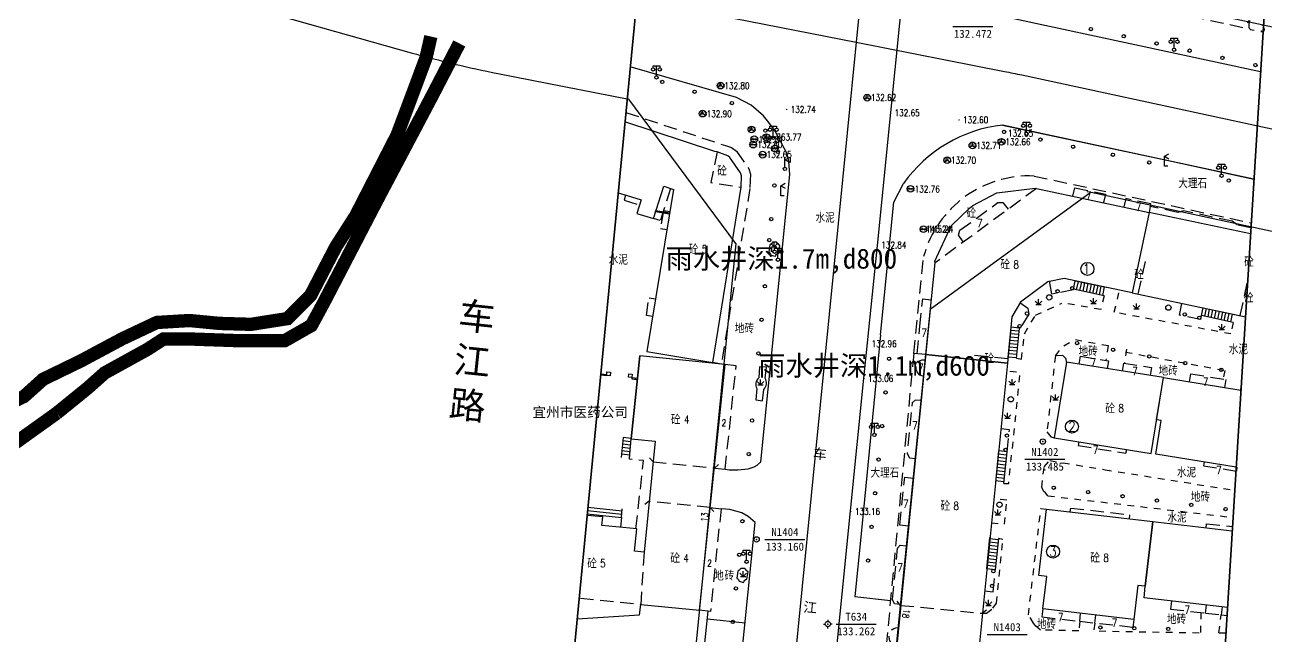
# Model space of a CAD drawing. Extents: x 529262 to 576451, y 2694391 to 2717535.
# Drawn here: x 565087.4 to 565273.4, y 2710611 to 2710702.7 of the extents above; entities that cross this region are included whole.
import ezdxf
from ezdxf.enums import TextEntityAlignment as Align
from ezdxf.xclip import XClip

# ---------------------------------------------------------------- set-up
doc = ezdxf.new("R2010")
doc.units = 0
doc.header["$XCLIPFRAME"] = 0
for name, pattern in [('ACAD_ISO12W100', [22, 12, -3, 0.5, -3, 0.5, -3]), ('X5', [3, 2, -1]), ('X6', [2, 1, -1])]:
    doc.linetypes.add(name, pattern=pattern)
for name, color, linetype in [('COMPONENT', 8, 'Continuous'), ('DLDW', 8, 'Continuous'), ('DLSS', 4, 'Continuous'), ('DMTZ', 8, 'Continuous'), ('GCD', 8, 'Continuous'), ('GXYZ', 8, 'Continuous'), ('JMD', 8, 'Continuous'), ('KZD', 8, 'Continuous'), ('PP-COM', 7, 'Continuous'), ('RD-中线', 40, 'Continuous'), ('RD-红线', 7, 'Continuous'), ('RD-路名', 7, 'Continuous'), ('ZBTZ', 8, 'Continuous'), ('ZJ', 7, 'Continuous'), ('污水管径标注_W10-', 202, 'Continuous'), ('河流', 4, 'Continuous')]:
    doc.layers.add(name, color=color, linetype=linetype)
doc.layers.add('控制界线1', color=30, linetype='ACAD_ISO12W100', lineweight=35)
doc.layers.add('现状管道深度（物探资料）', color=2, linetype='Continuous', plot=False)
doc.styles.add('HZ', font='rs.shx', dxfattribs={"width": 0.8, "bigfont": 'hztxt.shx'})
doc.styles.get("Standard").update_dxf_attribs({"font": '', "height": 2.5, "bigfont": 'smfs.shx'})
doc.styles.add('宋体', font='', dxfattribs={"width": 0.75})
doc.styles.add('等线体', font='simhei.ttf')
doc.styles.add('黑体', font='simhei.ttf')
doc.styles.get('Standard').set_extended_font_data('FangSong_GB2312')
doc.styles.get('宋体').set_extended_font_data('SimSun')
doc.linetypes.add('10422', pattern='A,0.75,[150,AAA.SHX,S=0.5,R=0,X=0,Y=0.5],1.5,[177,AAA.SHX,S=1,R=0,X=0,Y=0.4],0.75', length=3)
doc.linetypes.add('1161', pattern='A,0,[149,AAA.SHX,S=0.15,R=0,X=0,Y=0],-1.6', length=1.6)

# ---------------------------------------------------------------- blocks, each defined once
blk = doc.blocks.new('A$C19FD0107')
at = {"layer": 'RD-中线', "color": 8, "linetype": 'Continuous', "flags": 128}
for points in [[(-5743.31, 16579.32), (-5775.07, 16412.85, 0.023315), (-5777.1, 16399.01), (-5786, 16309.46)], [(-5786, 16309.46), (-5818.4, 15983.38, 0.029847), (-5819.8, 15947.63), (-5819, 15908.17)]]:
    blk.add_lwpolyline(points, format="xyb", dxfattribs=at)
at = {"layer": 'RD-中线', "color": 8}
for points in [[(-6064, 16376.88), (-5962.75, 16353.38, -0.006431), (-5955.25, 16351.54), (-5919.83, 16342.36, -0.005446), (-5913.53, 16340.65), (-5848.65, 16322.3, 0.02026), (-5836.84, 16319.47), (-5786, 16309.46)], [(-5786, 16309.46), (-5763.8, 16305.08, -0.004469), (-5761.17, 16304.54), (-5694.58, 16290.18, -0.006501), (-5690.78, 16289.31), (-5502.33, 16243.51), (-5229.27, 16175.41)]]:
    blk.add_lwpolyline(points, format="xyb", dxfattribs=at)
at = {"layer": 'RD-红线', "color": 8}
for points in [[(-6343.83, 16356.05), (-6333.45, 16359.84, -0.004729), (-6328.37, 16361.64), (-6274.79, 16380.05, -0.092841), (-6243.83, 16384.6), (-6206.52, 16383.14, -0.007541), (-6197.94, 16382.67), (-6178.83, 16381.34, -0.010952), (-6166.4, 16380.2), (-6147.99, 16378.11, -0.023827), (-6121.19, 16373.76), (-6075.33, 16364.06, -0.004884), (-6069.9, 16362.85), (-6067.39, 16362.27), (-5966.14, 16338.77, -0.006431), (-5959.02, 16337.02), (-5923.6, 16327.84, -0.005446), (-5917.61, 16326.21), (-5852.73, 16307.87, 0.02026), (-5839.73, 16304.76), (-5820.11, 16300.89)], [(-5752.26, 16317.96), (-5691.41, 16304.84, -0.006501), (-5687.23, 16303.88), (-5513.59, 16261.68)], [(-5804.07, 16279.29), (-5820.11, 16300.89, 0.386509)], [(-5750.79, 16286.96), (-5774.91, 16269.38, 0.447826)], [(-5750.79, 16286.96), (-5697.74, 16275.52, -0.006501), (-5694.32, 16274.73), (-5505.91, 16228.94), (-5253.94, 16166.1), (-5251.26, 16165.43)]]:
    blk.add_lwpolyline(points, format="xyb", dxfattribs=at)
at = {"layer": 'RD-红线', "color": 8, "linetype": 'Continuous', "flags": 128}
blk.add_lwpolyline([(-5804.07, 16279.29), (-5818.18, 16137.25), (-5818.28, 16136.26)], dxfattribs=at)
blk.add_lwpolyline([(-5774.91, 16269.38), (-5803.47, 15981.9, 0.029847), (-5804.81, 15947.93), (-5804.54, 15934.99), (-5804.46, 15930.94)], format="xyb", dxfattribs=at)
at = {"layer": '河流', "color": 8, "const_width": 2}
for points in [[(-5849.77, 16310.3), (-5850.5, 16307.09), (-5854.81, 16295.58), (-5861, 16283.5), (-5864.03, 16278.76), (-5867.81, 16271.48), (-5871.26, 16268.03), (-5876.73, 16267.17), (-5881.48, 16267.31), (-5885.95, 16267.74), (-5890.84, 16267.45), (-5896.02, 16265.01), (-5902.21, 16261.7), (-5907.89, 16258.94), (-5910.76, 16256.36), (-5918.11, 16252.76)], [(-5849.77, 16310.3), (-5850.5, 16307.09), (-5854.81, 16295.58), (-5861, 16283.5), (-5864.03, 16278.76), (-5867.81, 16271.48), (-5871.26, 16268.03), (-5876.73, 16267.17), (-5881.48, 16267.31), (-5885.95, 16267.74), (-5890.84, 16267.45), (-5896.02, 16265.01), (-5902.21, 16261.7), (-5907.89, 16258.94), (-5910.76, 16256.36), (-5918.11, 16252.76)], [(-5905.86, 16253.85), (-5901.25, 16257.59), (-5898.66, 16259.89), (-5892.29, 16263.4), (-5889.84, 16264.98), (-5886.1, 16264.98), (-5878.04, 16264.7), (-5871.71, 16264.7), (-5867.68, 16267), (-5865.81, 16270.45), (-5857.89, 16285.69), (-5849.78, 16301.03), (-5845.5, 16309.27)], [(-5905.86, 16253.85), (-5901.25, 16257.59), (-5898.66, 16259.89), (-5892.29, 16263.4), (-5889.84, 16264.98), (-5886.1, 16264.98), (-5878.04, 16264.7), (-5871.71, 16264.7), (-5867.68, 16267), (-5865.81, 16270.45), (-5857.89, 16285.69), (-5849.78, 16301.03), (-5845.5, 16309.27)], [(-5915.42, 16247.01), (-5905.86, 16253.85)], [(-5915.42, 16247.01), (-5905.86, 16253.85)]]:
    blk.add_lwpolyline(points, dxfattribs=at)
blk = doc.blocks.new('GC200')
at = {"linetype": 'Continuous', "const_width": 0.2, "flags": 128}
blk.add_lwpolyline([(-0.1, 0, 1), (0.1, 0, 1)], format="xyb", close=True, dxfattribs=at)
blk = doc.blocks.new('gc170')
at = {"color": 8, "linetype": 'Continuous'}
blk.add_circle((0, 0), 0.5, dxfattribs=at)
blk = doc.blocks.new('gc124')
at = {"color": 8}
for p, q in [((-1, 1), (0, 0)), ((-0.8, 0), (0.8, 0)), ((0, 0), (0, 1.6)), ((0, 0), (1, 1))]:
    blk.add_line(p, q, dxfattribs=at)
blk = doc.blocks.new('gc097')
at = {"color": 8}
for p, q in [((-1, 2.9), (-1, 3.5)), ((-1, 3.5), (1, 3.5)), ((0, 0.5), (0, 3.5)), ((1, 3.5), (1, 2.9))]:
    blk.add_line(p, q, dxfattribs=at)
for centre in [(-1, 2.4), (0, 0), (1, 2.4)]:
    blk.add_circle(centre, 0.5, dxfattribs=at)
blk = doc.blocks.new('gc122')
at = {"color": 8}
blk.add_circle((0, 0), 0.8, dxfattribs=at)
blk = doc.blocks.new('gc052')
for p, q in [((0, 3), (1.3, 3.75)), ((0, 3), (1.3, 2.25)), ((0, 0), (0, 3)), ((1, 0), (0, 0))]:
    blk.add_line(p, q)
blk = doc.blocks.new('gc019')
for p, q in [((0, 0.5), (0, 3.5)), ((0, 2.7), (1.6, 3.5)), ((1.6, 1.9), (0, 2.7)), ((1.6, 3.5), (1.6, 1.9))]:
    blk.add_line(p, q)
blk.add_circle((0, 0), 0.5)
blk = doc.blocks.new('gc117')
at = {"color": 8}
blk.add_circle((0, 0), 0.8, dxfattribs=at)
blk.add_point((0, 0), dxfattribs=at)
blk = doc.blocks.new('gc116')
at = {"color": 8}
for p, q in [((-1.3, 0), (-0.8, 0)), ((0, 1.3), (0, 0.8)), ((1.3, 0), (0.8, 0)), ((0, -1.3), (0, -0.8))]:
    blk.add_line(p, q, dxfattribs=at)
blk.add_circle((0, 0), 0.8, dxfattribs=at)
blk.add_point((0, 0), dxfattribs=at)
blk = doc.blocks.new('gcbj0101')
blk.add_line((-1, 0), (1, 0))
blk.add_circle((0, 0), 1)
blk = doc.blocks.new('gcbj0107')
for q in [(-0.87, -0.5), (0, 1), (0.87, -0.5)]:
    blk.add_line((0, 0), q)
blk.add_circle((0, 0), 1)

msp = doc.modelspace()

# ---------------------------------------------------------------- linework, layer by layer
at = {"layer": 'DLSS', "linetype": 'Continuous', "flags": 128}
msp.add_lwpolyline([(565228.831, 2710792.846), (565227.01, 2710772.612), (565222.487, 2710729.792), (565220.624, 2710709.255), (565221.721, 2710706.782), (565225.103, 2710705.733), (565228.148, 2710705.194), (565272.613, 2710695.678)], dxfattribs=at)
for points, elevation in [([(565192.344, 2710636.071), (565192.932, 2710635.981), (565194.233, 2710635.982), (565195.815, 2710636.107), (565196.667, 2710636.406), (565197.127, 2710636.677), (565197.701, 2710637.159), (565202.03, 2710680.245), (565201.896, 2710682.163), (565201.622, 2710683.325), (565199.851, 2710686.707), (565198.871, 2710688.045), (565198.067, 2710689.003), (565196.26, 2710690.618), (565194.051, 2710691.77), (565178.114, 2710696.346)], 132.8), ([(565184.438, 2710504.277), (565187.8, 2710539.032), (565190.738, 2710567.698), (565196.863, 2710628.066), (565195.776, 2710628.96), (565194.829, 2710629.536), (565193.061, 2710630.015), (565191.727, 2710630.128)], 133.455)]:
    msp.add_lwpolyline(points, dxfattribs=dict(at, elevation=elevation))
msp.add_lwpolyline([(565271.615, 2710679.528), (565233.906, 2710687.64, 0.2136), (565219.072, 2710678.87)], format="xyb", dxfattribs=at)
at = {"layer": 'DLSS', "linetype": 'Continuous'}
for points in [[(565233.906, 2710687.64), (565259.271, 2710682.21), (565271.615, 2710679.532)], [(565215.613, 2710656.183), (565217.645, 2710676.093), (565219.072, 2710678.87), (565219.072, 2710678.87), (565219.072, 2710678.87)], [(565215.613, 2710656.183), (565212.753, 2710626.376), (565211.803, 2710616.994), (565217.125, 2710616.392)]]:
    msp.add_lwpolyline(points, dxfattribs=at)
at = {"layer": 'DLSS', "linetype": 'X6'}
for points in [[(565249.176, 2710662.041), (565248.641, 2710659.988), (565242.85, 2710660.993)], [(565268.517, 2710658.055), (565268.156, 2710656.328), (565250.637, 2710659.585), (565251.464, 2710662.814)], [(565235.991, 2710652.694), (565236.775, 2710652.549), (565237.208, 2710656.369), (565238.862, 2710659.123), (565242.787, 2710660.924)], [(565241.848, 2710653.069), (565243.088, 2710654.565), (565244.849, 2710655.484), (565249.762, 2710654.58)], [(565241.848, 2710653.069), (565240.577, 2710641.681), (565241.166, 2710640.933), (565241.685, 2710640.777)], [(565252.37, 2710653.614), (565267.268, 2710650.863), (565266.998, 2710649.575)], [(565240.718, 2710632.077), (565240.347, 2710632.502), (565240.071, 2710632.791), (565239.8, 2710633.353), (565240.151, 2710636.423), (565241.019, 2710637.348), (565249.291, 2710635.991)], [(565249.291, 2710635.991), (565268.734, 2710632.9)], [(565232.256, 2710628.013), (565234.203, 2710627.813), (565234.565, 2710631.441), (565232.619, 2710631.636)], [(565240.718, 2710632.077), (565268.483, 2710628.837)], [(565237.806, 2710614.235), (565237.806, 2710614.235), (565239.66, 2710630.164), (565240.493, 2710630.067)], [(565230.891, 2710614.481), (565231.507, 2710614.473), (565232.483, 2710615.239), (565233.012, 2710615.992), (565233.984, 2710625.526), (565233.307, 2710625.677)], [(565245.494, 2710613.271), (565245.338, 2710611.832), (565239.627, 2710611.964), (565238.864, 2710612.605), (565238.58, 2710612.986), (565237.806, 2710614.235)], [(565266.355, 2710611.548), (565267.414, 2710611.532)]]:
    msp.add_lwpolyline(points, dxfattribs=at)
at = {"layer": 'DLSS', "linetype": 'X6', "flags": 128}
for points in [[(565249.762, 2710654.58), (565249.413, 2710652.387)], [(565252.516, 2710654.05), (565252.181, 2710651.949)], [(565234.103, 2710633.921), (565234.856, 2710633.939), (565236.561, 2710650.537), (565234.533, 2710650.74)], [(565263.654, 2710614.576), (565263.602, 2710611.552)], [(565266.355, 2710611.548), (565266.696, 2710614.222)], [(565247.767, 2710612.994), (565247.567, 2710611.831), (565263.602, 2710611.552)]]:
    msp.add_lwpolyline(points, dxfattribs=at)
at = {"layer": 'DMTZ', "linetype": '10422', "ltscale": 0.5, "flags": 128}
msp.add_lwpolyline([(565176.799, 2710628.832), (565176.646, 2710627.359)], dxfattribs=at)
at = {"layer": 'JMD', "linetype": 'Continuous'}
for p, q in [((565181.921, 2710674.682), (565181.947, 2710674.83)), ((565183.175, 2710674.463), (565183.201, 2710674.611)), ((565184.011, 2710674.317), (565184.037, 2710674.465)), ((565244.543, 2710663.052), (565244.811, 2710664.315)), ((565244.811, 2710664.315), (565249.449, 2710663.33)), ((565245.031, 2710662.945), (565245.3, 2710664.211)), ((565245.52, 2710662.839), (565245.789, 2710664.107)), ((565246.008, 2710662.732), (565246.278, 2710664.003)), ((565246.497, 2710662.626), (565246.767, 2710663.899)), ((565249.176, 2710662.041), (565244.543, 2710663.052)), ((565246.985, 2710662.519), (565247.256, 2710663.796)), ((565247.474, 2710662.412), (565247.745, 2710663.692)), ((565247.962, 2710662.306), (565248.234, 2710663.588)), ((565248.451, 2710662.199), (565248.723, 2710663.484)), ((565248.939, 2710662.093), (565249.213, 2710663.38)), ((565263.748, 2710659.084), (565263.993, 2710660.242)), ((565263.993, 2710660.242), (565268.766, 2710659.229)), ((565264.236, 2710658.979), (565264.483, 2710660.138)), ((565268.517, 2710658.055), (565263.748, 2710659.084)), ((565264.725, 2710658.873), (565264.972, 2710660.034)), ((565265.214, 2710658.768), (565265.461, 2710659.93)), ((565265.703, 2710658.662), (565265.95, 2710659.827)), ((565266.191, 2710658.557), (565266.439, 2710659.723)), ((565266.68, 2710658.451), (565266.928, 2710659.619)), ((565267.169, 2710658.346), (565267.417, 2710659.515)), ((565267.658, 2710658.24), (565267.906, 2710659.411)), ((565268.146, 2710658.135), (565268.395, 2710659.307)), ((565235.184, 2710657.347), (565234.739, 2710652.817)), ((565236.409, 2710656.725), (565235.135, 2710656.85)), ((565236.461, 2710657.222), (565235.184, 2710657.347)), ((565235.991, 2710652.694), (565236.461, 2710657.222)), ((565236.203, 2710654.735), (565234.94, 2710654.859)), ((565236.254, 2710655.233), (565234.989, 2710655.357)), ((565236.306, 2710655.73), (565235.038, 2710655.855)), ((565236.357, 2710656.227), (565235.087, 2710656.352)), ((565235.996, 2710652.746), (565234.744, 2710652.869)), ((565236.048, 2710653.243), (565234.793, 2710653.367)), ((565236.099, 2710653.741), (565234.842, 2710653.864)), ((565236.151, 2710654.238), (565234.891, 2710654.362)), ((565174.581, 2710650.114), (565174.593, 2710650.264)), ((565178.356, 2710649.794), (565178.334, 2710649.595)), ((565178.86, 2710649.74), (565178.839, 2710649.541)), ((565179.196, 2710649.704), (565179.175, 2710649.506)), ((565177.033, 2710640.812), (565176.732, 2710637.799)), ((565178.159, 2710639.687), (565176.932, 2710639.804)), ((565178.197, 2710640.185), (565176.982, 2710640.308)), ((565178.235, 2710640.684), (565177.033, 2710640.812)), ((565178.046, 2710638.191), (565176.781, 2710638.292)), ((565178.084, 2710638.69), (565176.831, 2710638.796)), ((565178.122, 2710639.188), (565176.882, 2710639.3)), ((565233.336, 2710638.796), (565232.86, 2710634.046)), ((565234.558, 2710638.171), (565233.286, 2710638.298)), ((565234.612, 2710638.668), (565233.336, 2710638.796)), ((565234.103, 2710633.921), (565234.612, 2710638.668)), ((565181.53, 2710637.154), (565181.022, 2710637.773)), ((565190.73, 2710636.242), (565191.349, 2710636.75)), ((565234.345, 2710636.182), (565233.087, 2710636.308)), ((565234.398, 2710636.679), (565233.137, 2710636.806)), ((565234.452, 2710637.177), (565233.187, 2710637.303)), ((565234.505, 2710637.674), (565233.237, 2710637.801)), ((565234.132, 2710634.194), (565232.888, 2710634.318)), ((565234.185, 2710634.691), (565232.937, 2710634.816)), ((565234.238, 2710635.188), (565232.987, 2710635.313)), ((565234.292, 2710635.685), (565233.037, 2710635.811)), ((565171.761, 2710630.39), (565176.881, 2710629.829)), ((565180.94, 2710631.256), (565180.321, 2710630.749)), ((565171.665, 2710629.395), (565176.799, 2710628.832)), ((565171.713, 2710629.892), (565176.84, 2710629.33)), ((565176.799, 2710628.832), (565176.906, 2710630.125)), ((565190.116, 2710630.348), (565190.624, 2710629.729)), ((565231.566, 2710621.127), (565232.034, 2710625.805)), ((565233.235, 2710624.98), (565231.965, 2710625.107)), ((565233.286, 2710625.477), (565232.014, 2710625.605)), ((565233.307, 2710625.677), (565232.826, 2710621.001)), ((565233.03, 2710622.991), (565231.765, 2710623.117)), ((565233.081, 2710623.488), (565231.815, 2710623.615)), ((565233.133, 2710623.985), (565231.865, 2710624.112)), ((565233.184, 2710624.483), (565231.915, 2710624.61)), ((565232.826, 2710621.001), (565231.566, 2710621.127)), ((565232.877, 2710621.498), (565231.616, 2710621.625)), ((565232.928, 2710621.996), (565231.666, 2710622.122)), ((565232.979, 2710622.493), (565231.715, 2710622.62)), ((565218.63, 2710615.661), (565218.136, 2710616.277)), ((565230.891, 2710614.481), (565231.508, 2710614.99))]:
    msp.add_line(p, q, dxfattribs=at)
at = {"layer": 'JMD', "linetype": 'X5'}
for p, q in [((565181.53, 2710637.154), (565190.73, 2710636.242)), ((565190.116, 2710630.348), (565180.94, 2710631.256)), ((565218.645, 2710615.66), (565230.891, 2710614.481))]:
    msp.add_line(p, q, dxfattribs=at)
at = {"layer": 'JMD', "linetype": 'X5', "flags": 128}
for points, elevation in [([(565263.098, 2710704.97), (565263.451, 2710703.677), (565270.058, 2710702.26), (565270.942, 2710703.291)], -532.933), ([(565191.166, 2710683.643), (565190.197, 2710679.007), (565194.765, 2710678.316)], 132.977), ([(565178.968, 2710627.118), (565180.111, 2710637.344), (565177.998, 2710637.558), (565178.227, 2710640.603)], 132.955)]:
    msp.add_lwpolyline(points, dxfattribs=dict(at, elevation=elevation))
at = {"layer": 'JMD', "linetype": 'X5', "elevation": -532.933, "flags": 128}
msp.add_lwpolyline([(565270.942, 2710703.291, 0.0285103), (565270.843, 2710702.676, 0.282086), (565271.061, 2710701.974), (565272.978, 2710701.584)], format="xyb", dxfattribs=at)
at = {"layer": 'JMD', "linetype": 'Continuous', "flags": 128}
for points, elevation in [([(565176.299, 2710677.501), (565177.66, 2710677.073), (565179.765, 2710676.411), (565179.118, 2710674.403), (565181.579, 2710673.61), (565183.139, 2710678.489), (565184.621, 2710677.987), (565180.584, 2710653.694), (565190.485, 2710652.055), (565194.765, 2710678.316), (565194.775, 2710680.048), (565194.641, 2710680.465), (565193.065, 2710682.764), (565192.724, 2710683.013), (565191.166, 2710683.643), (565190.773, 2710683.683), (565177.323, 2710688.137)], 134.07), ([(565176.347, 2710678.004), (565176.388, 2710677.991), (565176.326, 2710677.787)], 134.07), ([(565170.149, 2710613.65), (565179.489, 2710614.227), (565179.692, 2710615.783), (565188.511, 2710614.918), (565192.345, 2710651.759), (565179.555, 2710653.074), (565178.227, 2710640.603), (565181.839, 2710640.242), (565180.179, 2710623.65), (565178.756, 2710623.792), (565179.093, 2710627.105), (565173.873, 2710627.646), (565174.004, 2710628.907), (565171.638, 2710629.106)], 140.486), ([(565267.649, 2710615.335), (565255.145, 2710616.781), (565255.323, 2710618.53), (565255.323, 2710618.53), (565255.323, 2710618.53), (565256.459, 2710628.208), (565268.359, 2710626.83)], 133.43)]:
    msp.add_lwpolyline(points, dxfattribs=dict(at, elevation=elevation))
at = {"layer": 'JMD', "linetype": 'X5'}
for points in [[(565177.457, 2710689.528), (565192.37, 2710684.569), (565193.3, 2710684.254), (565194.061, 2710683.731), (565195.882, 2710681.074), (565196.144, 2710680.259), (565196.051, 2710678.147), (565191.76, 2710651.819), (565190.485, 2710652.055)], [(565244.455, 2710676.987), (565244.756, 2710678.243), (565249.344, 2710677.27), (565249.075, 2710676.009)], [(565228.065, 2710670.103), (565227.297, 2710671.15), (565227.544, 2710671.861), (565233.224, 2710676.009), (565233.988, 2710676.055), (565234.754, 2710675.011)], [(565271.164, 2710672.227), (565269.074, 2710672.676), (565268.34, 2710673.237), (565261.035, 2710674.77), (565260.207, 2710674.539), (565256.055, 2710675.448), (565256.133, 2710675.85), (565252.381, 2710676.612), (565252.091, 2710675.358)], [(565256.055, 2710675.448), (565256.133, 2710675.85)], [(565244.552, 2710662.95), (565242.206, 2710662.474), (565241.323, 2710662.306), (565240.959, 2710664.279)], [(565269.552, 2710659.078), (565270.639, 2710664.061), (565270.659, 2710664.056)], [(565221.114, 2710653.366), (565221.545, 2710657.48), (565221.957, 2710661.59), (565223.241, 2710661.463)], [(565236.532, 2710661.043), (565237.739, 2710660.218), (565237.867, 2710659.306), (565236.623, 2710657.253), (565236.461, 2710657.222)], [(565263.701, 2710659.068), (565263.606, 2710658.5), (565260.436, 2710659.16), (565260.809, 2710660.918)], [(565220.613, 2710653.417), (565216.459, 2710609.323), (565217.976, 2710609.14)], [(565245.419, 2710651.811), (565245.609, 2710652.992), (565249.813, 2710652.323), (565249.621, 2710651.132)], [(565251.902, 2710650.769), (565252.094, 2710651.963), (565256.253, 2710651.3), (565256.06, 2710650.1)], [(565261.943, 2710649.151), (565262.136, 2710650.345), (565267.414, 2710649.509), (565267.218, 2710648.293)], [(565269.62, 2710647.911), (565269.687, 2710648.326)], [(565234.612, 2710638.668), (565234.974, 2710641.96), (565233.666, 2710642.091)], [(565245.35, 2710640.185), (565245.26, 2710639.624), (565252.423, 2710638.452), (565252.555, 2710639.021)], [(565264.133, 2710637.152), (565264.041, 2710636.583), (565269.027, 2710635.783), (565269.118, 2710636.346)], [(565219.822, 2710627.534), (565218.547, 2710627.686), (565219.257, 2710634.867), (565220.543, 2710634.714)], [(565190.116, 2710630.348), (565191.727, 2710630.128), (565190.126, 2710614.75), (565188.511, 2710614.918)], [(565244.076, 2710629.65), (565244.145, 2710630.239), (565252.955, 2710629.236), (565252.883, 2710628.624)], [(565264.432, 2710627.285), (565264.503, 2710627.892), (565268.398, 2710627.452)], [(565218.641, 2710615.771), (565217.749, 2710615.882), (565217.415, 2710616.538), (565218.178, 2710624.206), (565218.583, 2710624.694), (565219.527, 2710624.599)], [(565231.234, 2710617.82), (565232.515, 2710617.692), (565232.826, 2710621.001)], [(565259.262, 2710616.305), (565259.122, 2710615.089), (565264.347, 2710614.498), (565264.486, 2710615.701)], [(565239.969, 2710615.128), (565239.829, 2710613.928), (565245.494, 2710613.271), (565245.603, 2710614.451)], [(565253.588, 2710613.538), (565253.443, 2710612.352), (565247.767, 2710612.994), (565247.925, 2710614.207)], [(565266.835, 2710615.429), (565266.696, 2710614.222), (565267.574, 2710614.121)]]:
    msp.add_lwpolyline(points, dxfattribs=at)
msp.add_lwpolyline([(565222.402, 2710653.235), (565220.613, 2710653.417), (565222.095, 2710667.963, -0.3497948), (565238.679, 2710680.001), (565271.21, 2710672.968)], format="xyb", dxfattribs=at)
for points, elevation in [([(565177.423, 2710677.147), (565177.183, 2710676.382), (565179.513, 2710675.631)], 134.258), ([(565184.157, 2710678.144), (565182.612, 2710673.31), (565181.579, 2710673.61)], 2.605), ([(565184.064, 2710674.636), (565183.09, 2710674.798), (565182.647, 2710672.131), (565183.621, 2710671.969)], 134.187), ([(565181.455, 2710658.937), (565180.526, 2710659.091), (565180.93, 2710661.765), (565181.898, 2710661.604)], 134.225), ([(565190.73, 2710636.242), (565192.344, 2710636.071), (565193.99, 2710651.55), (565192.345, 2710651.759)], 132.8)]:
    msp.add_lwpolyline(points, dxfattribs=dict(at, elevation=elevation))
at = {"layer": 'JMD', "linetype": 'Continuous', "flags": 128}
for points in [[(565234.654, 2710651.944), (565222.402, 2710653.235), (565223.801, 2710666.973), (565223.782, 2710667.253), (565226.225, 2710672.532), (565228.948, 2710675.184), (565229.467, 2710675.606), (565233.063, 2710677.486), (565238.824, 2710678.186), (565239.031, 2710678.151), (565255.901, 2710674.554), (565253.342, 2710662.503), (565243.171, 2710664.663), (565240.696, 2710664.143), (565236.611, 2710661.104), (565235.336, 2710658.888), (565234.654, 2710651.944)], [(565222.402, 2710653.235), (565234.654, 2710651.944), (565230.248, 2710607.973), (565217.976, 2710609.14)], [(565243.527, 2710652.115), (565241.685, 2710640.777), (565256.186, 2710638.435), (565258.038, 2710649.782)], [(565174.617, 2710650.63), (565175.132, 2710650.59), (565175.096, 2710650.074), (565174.581, 2710650.114)], [(565178.356, 2710649.794), (565178.356, 2710649.794), (565177.829, 2710649.85), (565177.888, 2710650.362), (565178.415, 2710650.306)], [(565256.459, 2710628.208), (565255.323, 2710618.53), (565254.182, 2710618.625), (565253.588, 2710613.538), (565239.973, 2710615.127), (565240.562, 2710619.975), (565239.342, 2710620.123), (565240.493, 2710630.067)]]:
    msp.add_lwpolyline(points, close=True, dxfattribs=at)
at = {"layer": 'JMD', "linetype": 'X5', "flags": 128}
for points in [[(565239.029, 2710678.149), (565223.801, 2710666.973)], [(565256.055, 2710675.448), (565255.901, 2710674.554)], [(565254.265, 2710662.318), (565255.352, 2710667.301), (565254.403, 2710667.502)], [(565234.697, 2710652.597), (565229.625, 2710653.131), (565229.582, 2710652.478)], [(565222.08, 2710650.028), (565221.819, 2710650.057), (565221.478, 2710650.23), (565221.282, 2710650.435), (565221.134, 2710650.654), (565220.989, 2710651.021), (565220.96, 2710651.379), (565221.071, 2710651.814), (565221.248, 2710652.087), (565221.598, 2710652.345), (565221.875, 2710652.437), (565222.137, 2710652.462), (565222.322, 2710652.439)], [(565221.709, 2710646.339), (565220.829, 2710646.427), (565220.359, 2710646.027), (565219.603, 2710638.431), (565219.956, 2710637.779), (565220.841, 2710637.69)], [(565180.179, 2710623.65), (565179.69, 2710615.761), (565170.441, 2710616.682)], [(565264.347, 2710614.498), (565266.696, 2710614.222)], [(565218.039, 2710609.635), (565217.715, 2710609.731), (565217.337, 2710609.942), (565217.043, 2710610.32), (565216.91, 2710610.83), (565216.967, 2710611.247), (565217.106, 2710611.694), (565217.251, 2710611.927), (565217.388, 2710612.058), (565217.647, 2710612.205), (565217.907, 2710612.302), (565218.312, 2710612.359)], [(565245.494, 2710613.271), (565247.767, 2710612.994)]]:
    msp.add_lwpolyline(points, dxfattribs=at)
at = {"layer": 'JMD', "linetype": 'Continuous'}
for points in [[(565181.921, 2710674.682), (565184.011, 2710674.317)], [(565181.947, 2710674.83), (565184.037, 2710674.465)], [(565178.227, 2710640.603), (565179.555, 2710653.074)], [(565173.668, 2710650.187), (565174.581, 2710650.114)], [(565173.682, 2710650.336), (565174.593, 2710650.264)]]:
    msp.add_lwpolyline(points, dxfattribs=at)
at = {"layer": 'JMD', "linetype": 'Continuous', "flags": 128}
for points in [[(565271.108, 2710671.32), (565255.901, 2710674.554), (565253.342, 2710662.503), (565253.342, 2710662.503), (565270.34, 2710658.894)], [(565178.334, 2710649.595), (565179.175, 2710649.506)], [(565178.356, 2710649.794), (565179.196, 2710649.704)], [(565256.892, 2710638.323), (565257.705, 2710643.358), (565256.999, 2710643.47), (565258.038, 2710649.782), (565269.661, 2710647.905)], [(565268.949, 2710636.374), (565256.892, 2710638.323), (565257.705, 2710643.358)], [(565178.009, 2710637.703), (565178.227, 2710640.603), (565178.235, 2710640.684)]]:
    msp.add_lwpolyline(points, dxfattribs=at)
at = {"layer": 'KZD', "linetype": 'Continuous'}
for p, q in [((565226.476, 2710702.403), (565232.476, 2710702.403)), ((565237.266, 2710637.546), (565243.266, 2710637.546)), ((565198.303, 2710625.546), (565204.303, 2710625.546)), ((565208.989, 2710612.859), (565214.989, 2710612.859)), ((565231.627, 2710611.282), (565237.627, 2710611.282))]:
    msp.add_line(p, q, dxfattribs=at)
at = {"layer": 'ZBTZ', "linetype": '1161', "flags": 128}
for points in [[(565200.545, 2710669.585, -0.0748013), (565200.033, 2710670.087), (565199.455, 2710670.095, -0.1537362), (565199.015, 2710669.688), (565198.872, 2710668.617, -0.1912417), (565199.197, 2710668.161), (565199.877, 2710667.993, -0.2971311), (565200.371, 2710668.461), (565200.545, 2710669.585)], [(565195.784, 2710620.696, -0.0748013), (565195.272, 2710621.198), (565194.694, 2710621.206, -0.1537362), (565194.254, 2710620.799), (565194.111, 2710619.728, -0.1912417), (565194.436, 2710619.272), (565195.116, 2710619.104, -0.2971311), (565195.61, 2710619.572), (565195.784, 2710620.696)]]:
    msp.add_lwpolyline(points, format="xyb", dxfattribs=at)
for points in [[(565243.527, 2710652.115), (565243.471, 2710652.618), (565243.179, 2710652.91), (565242.945, 2710653.105), (565241.848, 2710653.069)], [(565188.75, 2710604.754), (565189.794, 2710614.785)], [(565189.674, 2710613.638), (565195.34, 2710613.063)]]:
    msp.add_lwpolyline(points, dxfattribs=at)
at = {"layer": 'ZBTZ', "linetype": '1161', "elevation": 133.108, "flags": 128}
msp.add_lwpolyline([(565198.344, 2710649.7), (565198.557, 2710651.337), (565197.508, 2710651.419), (565197.38, 2710649.776, 0.3701319), (565197.114, 2710648.153), (565196.917, 2710646.479), (565197.924, 2710646.308), (565198.163, 2710648.014, 0.3225504), (565198.344, 2710649.7), (565198.557, 2710651.337)], format="xyb", dxfattribs=at)
at = {"layer": 'ZJ', "color": 252, "linetype": 'Continuous'}
for centre in [(565246.654, 2710666.08), (565244.334, 2710642.44), (565241.491, 2710623.718)]:
    msp.add_circle(centre, 0.976, dxfattribs=at)
at = {"layer": '控制界线1', "color": 252, "linetype": 'Continuous', "flags": 128}
msp.add_lwpolyline([(565188.368, 2710139.189), (565315.579, 2710129.586), (565330.583, 2710250.72), (565247.22, 2710284.672), (565280.117, 2710817.13), (565209.112, 2710830.885), (565187.376, 2710792.516), (565139.509, 2710295.527), (565131.76, 2710174.472)], close=True, dxfattribs=at)
msp.add_lwpolyline([(565188.368, 2710139.189), (565315.579, 2710129.586), (565330.583, 2710250.72), (565247.22, 2710284.672), (565280.117, 2710817.13), (565209.112, 2710830.885), (565187.376, 2710792.516), (565139.509, 2710295.527), (565131.76, 2710174.472)], close=True, dxfattribs=at)
msp.add_lwpolyline([(565188.368, 2710139.189), (565315.579, 2710129.586), (565330.583, 2710250.72), (565247.22, 2710284.672), (565280.117, 2710817.13), (565209.112, 2710830.885), (565187.376, 2710792.516), (565139.509, 2710295.527), (565131.76, 2710174.472)], close=True, dxfattribs=at)
at = {"layer": '污水管径标注_W10-'}
msp.add_lwpolyline([(565219.136, 2710709.409), (565217.124, 2710689.51), (565215.113, 2710669.612), (565213.636, 2710655.009), (565213.101, 2710649.713), (565211.089, 2710629.815), (565209.078, 2710609.916), (565208.277, 2710601.999), (565207.617, 2710595.311), (565207.093, 2710590.015), (565205.126, 2710570.112), (565203.16, 2710550.209), (565201.716, 2710535.602), (565201.193, 2710530.306), (565199.226, 2710510.402), (565197.26, 2710490.499), (565195.816, 2710475.893), (565195.293, 2710470.596), (565193.326, 2710450.693)], dxfattribs=at)

# ---------------------------------------------------------------- block references
at = {"layer": 'COMPONENT', "linetype": 'Continuous', "xscale": 0.5, "yscale": 0.5}
for name, p in [('gcbj0107', (565191.641, 2710693.542)), ('gcbj0107', (565213.621, 2710691.738)), ('gcbj0107', (565188.96, 2710689.347)), ('gcbj0107', (565196.293, 2710686.984)), ('gcbj0107', (565198.514, 2710685.825)), ('gcbj0101', (565196.54, 2710684.705)), ('gcbj0101', (565196.711, 2710685.507)), ('gcbj0101', (565199.784, 2710684.114)), ('gcbj0107', (565229.401, 2710684.593)), ('gcbj0107', (565233.743, 2710685.115)), ('gcbj0101', (565197.958, 2710683.2)), ('gcbj0107', (565225.614, 2710682.363)), ('gcbj0101', (565220.131, 2710678.066)), ('gcbj0101', (565222.069, 2710672.045))]:
    msp.add_blockref(name, p, dxfattribs=at)
at = {"layer": 'DLDW', "color": 252, "linetype": 'Continuous', "xscale": 0.5, "yscale": 0.5, "zscale": 0.5}
for name, p in [('gc097', (565259.632, 2710698.933)), ('gc097', (565182.028, 2710694.778)), ('gc097', (565237.529, 2710686.339)), ('gc097', (565199.548, 2710685.745)), ('gc019', (565201.308, 2710681.062, 132.714)), ('gc097', (565266.769, 2710680.033)), ('gc097', (565200.253, 2710667.455)), ('gc097', (565214.714, 2710641.204)), ('gc097', (565195.56, 2710622.202))]:
    msp.add_blockref(name, p, dxfattribs=at)
at = {"layer": 'DLSS', "linetype": 'Continuous', "xscale": 0.5, "yscale": 0.5, "zscale": 0.5}
for p in [(565258.211, 2710681.473, 132.629), (565200.687, 2710677.034, 132.75)]:
    msp.add_blockref('gc052', p, dxfattribs=at)
at = {"layer": 'GCD', "linetype": 'Continuous'}
ref = msp.add_blockref('GC200', (565191.629, 2710693.537, 132.8), dxfattribs=dict(at, xscale=0.5, yscale=0.5, zscale=0.5))
ref.add_attrib('height', '132.80', dxfattribs={"linetype": 'Continuous', "height": 1, "style": 'HZ', "width": 0.8}).set_placement((565192.229, 2710693.537, 132.8), align=Align.MIDDLE_LEFT)
ref = msp.add_blockref('GC200', (565213.617, 2710691.758, 132.615), dxfattribs=dict(at, xscale=0.5, yscale=0.5, zscale=0.5))
ref.add_attrib('height', '132.62', dxfattribs={"linetype": 'Continuous', "height": 1, "style": 'HZ', "width": 0.8}).set_placement((565214.217, 2710691.758, 132.615), align=Align.MIDDLE_LEFT)
ref = msp.add_blockref('GC200', (565201.558, 2710689.972, 132.744), dxfattribs=dict(at, xscale=0.5, yscale=0.5, zscale=0.5))
ref.add_attrib('height', '132.74', dxfattribs={"linetype": 'Continuous', "height": 1, "style": 'HZ', "width": 0.8}).set_placement((565202.158, 2710689.972, 132.744), align=Align.MIDDLE_LEFT)
ref = msp.add_blockref('GC200', (565217.131, 2710689.469, 132.65), dxfattribs=dict(at, xscale=0.5, yscale=0.5, zscale=0.5))
ref.add_attrib('height', '132.65', dxfattribs={"linetype": 'Continuous', "height": 1, "style": 'HZ', "width": 0.8}).set_placement((565217.731, 2710689.469, 132.65), align=Align.MIDDLE_LEFT)
ref = msp.add_blockref('GC200', (565188.965, 2710689.33, 132.899), dxfattribs=dict(at, xscale=0.5, yscale=0.5, zscale=0.5))
ref.add_attrib('height', '132.90', dxfattribs={"linetype": 'Continuous', "height": 1, "style": 'HZ', "width": 0.8}).set_placement((565189.565, 2710689.33, 132.899), align=Align.MIDDLE_LEFT)
ref = msp.add_blockref('GC200', (565227.41, 2710688.407, 132.595), dxfattribs=dict(at, xscale=0.5, yscale=0.5, zscale=0.5))
ref.add_attrib('height', '132.60', dxfattribs={"linetype": 'Continuous', "height": 1, "style": 'HZ', "width": 0.8}).set_placement((565228.01, 2710688.407, 132.595), align=Align.MIDDLE_LEFT)
ref = msp.add_blockref('GC200', (565198.519, 2710685.845, -863.768), dxfattribs=dict(at, xscale=0.5, yscale=0.5, zscale=0.5))
ref.add_attrib('height', '-863.77', dxfattribs={"linetype": 'Continuous', "height": 1, "style": 'HZ', "width": 0.8}).set_placement((565199.119, 2710685.845, -863.768), align=Align.MIDDLE_LEFT)
ref = msp.add_blockref('GC200', (565234.126, 2710686.4, 132.653), dxfattribs=dict(at, xscale=0.5, yscale=0.5, zscale=0.5))
ref.add_attrib('height', '132.65', dxfattribs={"linetype": 'Continuous', "height": 1, "style": 'HZ', "width": 0.8}).set_placement((565234.726, 2710686.4, 132.653), align=Align.MIDDLE_LEFT)
ref = msp.add_blockref('GC200', (565196.563, 2710684.73, 132.8), dxfattribs=dict(at, xscale=0.5, yscale=0.5, zscale=0.5))
ref.add_attrib('height', '132.80', dxfattribs={"linetype": 'Continuous', "height": 1, "style": 'HZ', "width": 0.8}).set_placement((565197.163, 2710684.73, 132.8), align=Align.MIDDLE_LEFT)
ref = msp.add_blockref('GC200', (565196.748, 2710685.479, 132.807), dxfattribs=dict(at, xscale=0.5, yscale=0.5, zscale=0.5))
ref.add_attrib('height', '132.81', dxfattribs={"linetype": 'Continuous', "height": 1, "style": 'HZ', "width": 0.8}).set_placement((565197.348, 2710685.479, 132.807), align=Align.MIDDLE_LEFT)
ref = msp.add_blockref('GC200', (565229.39, 2710684.579, 132.705), dxfattribs=dict(at, xscale=0.5, yscale=0.5, zscale=0.5))
ref.add_attrib('height', '132.71', dxfattribs={"linetype": 'Continuous', "height": 1, "style": 'HZ', "width": 0.8}).set_placement((565229.99, 2710684.579, 132.705), align=Align.MIDDLE_LEFT)
ref = msp.add_blockref('GC200', (565233.751, 2710685.115, 132.664), dxfattribs=dict(at, xscale=0.5, yscale=0.5, zscale=0.5))
ref.add_attrib('height', '132.66', dxfattribs={"linetype": 'Continuous', "height": 1, "style": 'HZ', "width": 0.8}).set_placement((565234.351, 2710685.115, 132.664), align=Align.MIDDLE_LEFT)
ref = msp.add_blockref('GC200', (565197.953, 2710683.208, 132.646), dxfattribs=dict(at, xscale=0.5, yscale=0.5, zscale=0.5))
ref.add_attrib('height', '132.65', dxfattribs={"linetype": 'Continuous', "height": 1, "style": 'HZ', "width": 0.8}).set_placement((565198.553, 2710683.208, 132.646), align=Align.MIDDLE_LEFT)
ref = msp.add_blockref('GC200', (565225.598, 2710682.353, 132.704), dxfattribs=dict(at, xscale=0.5, yscale=0.5, zscale=0.5))
ref.add_attrib('height', '132.70', dxfattribs={"linetype": 'Continuous', "height": 1, "style": 'HZ', "width": 0.8}).set_placement((565226.198, 2710682.353, 132.704), align=Align.MIDDLE_LEFT)
ref = msp.add_blockref('GC200', (565220.155, 2710678.048, 132.759), dxfattribs=dict(at, xscale=0.5, yscale=0.5, zscale=0.5))
ref.add_attrib('height', '132.76', dxfattribs={"linetype": 'Continuous', "height": 1, "style": 'HZ', "width": 0.8}).set_placement((565220.755, 2710678.048, 132.759), align=Align.MIDDLE_LEFT)
ref = msp.add_blockref('GC200', (565221.859, 2710672.039, 145.236), dxfattribs=dict(at, xscale=0.5, yscale=0.5, zscale=0.5))
ref.add_attrib('height', '145.24', dxfattribs={"linetype": 'Continuous', "height": 1, "style": 'HZ', "width": 0.8}).set_placement((565222.459, 2710672.039, 145.236), align=Align.MIDDLE_LEFT)
ref = msp.add_blockref('GC200', (565222.181, 2710672.034, 145.241), dxfattribs=dict(at, xscale=0.5, yscale=0.5, zscale=0.5))
ref.add_attrib('height', '145.24', dxfattribs={"linetype": 'Continuous', "height": 1, "style": 'HZ', "width": 0.8}).set_placement((565222.781, 2710672.034, 145.241), align=Align.MIDDLE_LEFT)
ref = msp.add_blockref('GC200', (565215.144, 2710669.656, 132.84), dxfattribs=dict(at, xscale=0.5, yscale=0.5, zscale=0.5))
ref.add_attrib('height', '132.84', dxfattribs={"linetype": 'Continuous', "height": 1, "style": 'HZ', "width": 0.8}).set_placement((565215.744, 2710669.656, 132.84), align=Align.MIDDLE_LEFT)
ref = msp.add_blockref('GC200', (565213.683, 2710654.872, 132.96), dxfattribs=dict(at, xscale=0.5, yscale=0.5, zscale=0.5))
ref.add_attrib('height', '132.96', dxfattribs={"linetype": 'Continuous', "height": 1, "style": 'HZ', "width": 0.8}).set_placement((565214.283, 2710654.872, 132.96), align=Align.MIDDLE_LEFT)
ref = msp.add_blockref('GC200', (565213.17, 2710649.644, 133.06), dxfattribs=dict(at, xscale=0.5, yscale=0.5, zscale=0.5))
ref.add_attrib('height', '133.06', dxfattribs={"linetype": 'Continuous', "height": 1, "style": 'HZ', "width": 0.8}).set_placement((565213.77, 2710649.644, 133.06), align=Align.MIDDLE_LEFT)
ref = msp.add_blockref('GC200', (565211.186, 2710629.734, 133.16), dxfattribs=dict(at, xscale=0.5, yscale=0.5, zscale=0.5))
ref.add_attrib('height', '133.16', dxfattribs={"linetype": 'Continuous', "height": 1, "style": 'HZ', "width": 0.8}).set_placement((565211.786, 2710629.734, 133.16), align=Align.MIDDLE_LEFT)
at = {"layer": 'JMD', "linetype": 'Continuous', "xscale": 0.5, "yscale": 0.5, "zscale": 0.5}
for p in [(565242.169, 2710662.723), (565244.385, 2710663.172), (565237.588, 2710659.396), (565261.237, 2710659.258), (565263.421, 2710658.759), (565236.47, 2710657.502), (565234.591, 2710641.11), (565234.386, 2710638.948), (565232.562, 2710620.782), (565232.358, 2710618.576)]:
    msp.add_blockref('gc170', p, dxfattribs=at)
at = {"layer": 'KZD', "linetype": 'Continuous', "xscale": 0.5, "yscale": 0.5, "zscale": 0.5}
for name, p in [('gc117', (565239.962, 2710640.208, 133.485)), ('gc117', (565197.053, 2710625.546, 133.16)), ('gc116', (565207.739, 2710612.859, 133.262))]:
    msp.add_blockref(name, p, dxfattribs=at)
at = {"layer": 'PP-COM'}
ref = msp.add_blockref('A$C19FD0107', (570997.993, 2694390.603), dxfattribs=at)
XClip(ref).set_block_clipping_path([(-9366.4383134884, 14428.6043910822), (-3328.4480743363, 17452.7484863754)])
at = {"layer": 'ZBTZ', "linetype": 'Continuous'}
for p, xscale, yscale, zscale, rotation in [((565247.165, 2710702.015), 0.4999999999588848, 0.4999999999588848, 0.4999999999588848, 347.6834150474126), ((565252.096, 2710700.938), 0.4999999999588848, 0.4999999999588848, 0.4999999999588848, 347.6834150474126), ((565257.027, 2710699.862), 0.4999999999588848, 0.4999999999588848, 0.4999999999588848, 347.6834150474126), ((565261.957, 2710698.785), 0.4999999999588848, 0.4999999999588848, 0.4999999999588848, 347.6834150474126), ((565266.888, 2710697.708), 0.4999999999588848, 0.4999999999588848, 0.4999999999588848, 347.6834150474126), ((565271.819, 2710696.632), 0.4999999999588848, 0.4999999999588848, 0.4999999999588848, 347.6834150474126), ((565182.91, 2710694.107), 0.4999999999308612, 0.4999999999308612, 0.4999999999308612, 164.1878296862013), ((565187.765, 2710692.636), 0.5000000000164888, 0.5000000000164888, 0.5000000000164888, 163.0596550253954), ((565193.364, 2710690.931), 0.5000000000164888, 0.5000000000164888, 0.5000000000164888, 163.0596550253954), ((565198.375, 2710686.818), 0.5000000000138987, 0.5000000000138987, 0.5000000000138987, 140.6274939438061), ((565234.16, 2710686.615), 0.5000000000038575, 0.5000000000038575, 0.5000000000038575, 168.1149254490117), ((565234.16, 2710686.615), 0.5000000000038575, 0.5000000000038575, 0.5000000000038575, 168.1149254490117), ((565239.609, 2710685.455), 0.5000000000038575, 0.5000000000038575, 0.5000000000038575, 168.1149254490117), ((565239.609, 2710685.455), 0.5000000000038575, 0.5000000000038575, 0.5000000000038575, 168.1149254490117), ((565244.497, 2710684.397), 0.5000000000038575, 0.5000000000038575, 0.5000000000038575, 168.1149254490117), ((565200.214, 2710683.609), 0.4999999998977561, 0.4999999998977561, 0.4999999998977561, 264.5419293924721), ((565250.477, 2710683.181), 0.5000000000038575, 0.5000000000038575, 0.5000000000038575, 168.1149254490117), ((565250.477, 2710683.181), 0.5000000000038575, 0.5000000000038575, 0.5000000000038575, 168.1149254490117), ((565255.917, 2710682.036), 0.5000000000038575, 0.5000000000038575, 0.5000000000038575, 168.1149254490117), ((565199.733, 2710678.578), 0.4999999998977561, 0.4999999998977561, 0.4999999998977561, 264.5419293924721), ((565267.828, 2710679.321), 0.5000000000046171, 0.5000000000046171, 0.5000000000046171, 167.5254035444241), ((565267.828, 2710679.321), 0.5000000000046171, 0.5000000000046171, 0.5000000000046171, 167.5254035444241), ((565199.252, 2710673.547), 0.4999999998977561, 0.4999999998977561, 0.4999999998977561, 264.5419293924721), ((565198.952, 2710670.4), 0.4999999998977561, 0.4999999998977561, 0.4999999998977561, 264.5419293924721), ((565198.291, 2710663.486), 0.4999999998977561, 0.4999999998977561, 0.4999999998977561, 264.5419293924721), ((565197.81, 2710658.455), 0.4999999998977561, 0.4999999998977561, 0.4999999998977561, 264.5419293924721), ((565245.095, 2710654.965), 0.5000000000433104, 0.5000000000433104, 0.5000000000433104, 349.4916209613547), ((565197.33, 2710653.424), 0.4999999998977561, 0.4999999998977561, 0.4999999998977561, 264.5419293924721), ((565216.913, 2710652.618), 0.4999999999916789, 0.4999999999916789, 0.4999999999916789, 264.0793415445391), ((565250.501, 2710653.963), 0.5000000000433104, 0.5000000000433104, 0.5000000000433104, 349.4916209613547), ((565255.908, 2710652.96), 0.5000000000433104, 0.5000000000433104, 0.5000000000433104, 349.4916209613547), ((565261.314, 2710651.957), 0.5000000000433104, 0.5000000000433104, 0.5000000000433104, 349.4916209613547), ((565266.721, 2710650.954), 0.5000000000433104, 0.5000000000433104, 0.5000000000433104, 349.4916209613547), ((565216.391, 2710647.577), 0.4999999999916789, 0.4999999999916789, 0.4999999999916789, 264.0793415445391), ((565196.368, 2710643.363), 0.4999999998977561, 0.4999999998977561, 0.4999999998977561, 264.5419293924721), ((565215.868, 2710642.536), 0.4999999999916789, 0.4999999999916789, 0.4999999999916789, 264.0793415445391), ((565195.888, 2710638.332), 0.4999999998977561, 0.4999999998977561, 0.4999999998977561, 264.5419293924721), ((565215.345, 2710637.495), 0.4999999999916789, 0.4999999999916789, 0.4999999999916789, 264.0793415445391), ((565214.822, 2710632.454), 0.4999999999916789, 0.4999999999916789, 0.4999999999916789, 264.0793415445391), ((565241.606, 2710633.282), 0.5000000000218341, 0.5000000000218341, 0.5000000000218341, 352.9070007906238), ((565246.757, 2710632.641), 0.5000000000218341, 0.5000000000218341, 0.5000000000218341, 352.9070007906238), ((565251.908, 2710632), 0.5000000000218341, 0.5000000000218341, 0.5000000000218341, 352.9070007906238), ((565257.059, 2710631.359), 0.5000000000218341, 0.5000000000218341, 0.5000000000218341, 352.9070007906238), ((565262.21, 2710630.718), 0.5000000000218341, 0.5000000000218341, 0.5000000000218341, 352.9070007906238), ((565194.926, 2710628.27), 0.4999999998977561, 0.4999999998977561, 0.4999999998977561, 264.5419293924721), ((565267.361, 2710630.077), 0.5000000000218341, 0.5000000000218341, 0.5000000000218341, 352.9070007906238), ((565214.299, 2710627.413), 0.4999999999916789, 0.4999999999916789, 0.4999999999916789, 264.0793415445391), ((565194.446, 2710623.24), 0.4999999998977561, 0.4999999998977561, 0.4999999998977561, 264.5419293924721), ((565213.777, 2710622.372), 0.4999999999916789, 0.4999999999916789, 0.4999999999916789, 264.0793415445391), ((565193.965, 2710618.209), 0.4999999998977561, 0.4999999998977561, 0.4999999998977561, 264.5419293924721), ((565193.484, 2710613.178), 0.4999999998977561, 0.4999999998977561, 0.4999999998977561, 264.5419293924721), ((565248.597, 2710612.346), 0.4999999999465379, 0.4999999999465379, 0.4999999999465379, 358.7470244464009), ((565253.679, 2710612.235), 0.4999999999465379, 0.4999999999465379, 0.4999999999465379, 358.7470244464009), ((565258.76, 2710612.124), 0.4999999999465379, 0.4999999999465379, 0.4999999999465379, 358.7470244464009)]:
    msp.add_blockref('gc170', p, dxfattribs=dict(at, xscale=xscale, yscale=yscale, zscale=zscale, rotation=rotation))
at = {"layer": 'ZBTZ', "linetype": 'Continuous', "xscale": 0.5, "yscale": 0.5}
for p in [(565199.679, 2710669.364), (565239.299, 2710660.731), (565247.566, 2710660.911), (565253.99, 2710660.1), (565266.784, 2710657.021), (565197.663, 2710648.703), (565235.377, 2710648.764), (565241.867, 2710646.467), (565234.663, 2710643.716), (565233.238, 2710629.236), (565195.055, 2710620), (565231.838, 2710615.662)]:
    msp.add_blockref('gc124', p, dxfattribs=at)
at = {"layer": 'ZBTZ', "linetype": 'Continuous', "xscale": 0.5, "yscale": 0.5, "zscale": 0.5}
for p in [(565240.924, 2710661.807), (565258.791, 2710660.283), (565235.159, 2710646.535), (565233.473, 2710630.745)]:
    msp.add_blockref('gc122', p, dxfattribs=at)

# ---------------------------------------------------------------- texts
at = {"layer": 'GXYZ', "linetype": 'Continuous', "style": '宋体'}
for s, p in [('通信', (565191.685, 2710693.593)), ('电信', (565213.665, 2710691.788)), ('通信', (565189.004, 2710689.398)), ('通信', (565196.337, 2710687.034)), ('移动', (565198.558, 2710685.876)), ('供水', (565196.567, 2710684.679)), ('供水', (565196.738, 2710685.481)), ('供水', (565199.811, 2710684.088)), ('电信', (565229.445, 2710684.643)), ('移动', (565233.787, 2710685.166)), ('供水', (565197.985, 2710683.174)), ('电信', (565225.658, 2710682.414)), ('供水', (565220.158, 2710678.04)), ('供水', (565222.096, 2710672.019))]:
    msp.add_text(s, height=0.5, dxfattribs=at).set_placement(p, align=Align.MIDDLE)
at = {"layer": 'JMD', "linetype": 'Continuous', "style": 'HZ', "width": 0.8}
for p in [(565192.608, 2710680.785), (565229.969, 2710674.456), (565188.324, 2710669.029), (565235.046, 2710666.742), (565271.582, 2710667.141), (565255.12, 2710665.256), (565271.53, 2710661.758), (565232.649, 2710652.663), (565250.782, 2710645.192), (565185.659, 2710643.515), (565226.069, 2710630.57), (565185.571, 2710622.752), (565248.529, 2710622.786), (565173.112, 2710621.957)]:
    msp.add_text('砼', height=1.5, dxfattribs=at).set_placement(p, align=Align.MIDDLE_RIGHT)
for s, p in [('7', (565246.414, 2710677.009)), ('7', (565253.915, 2710675.371)), ('7', (565230.104, 2710672.947)), ('5', (565188.824, 2710669.029)), ('8', (565235.546, 2710666.742)), ('7', (565221.751, 2710656.509)), ('7', (565221.251, 2710651.257)), ('7', (565247.098, 2710652.059)), ('7', (565253.379, 2710650.746)), ('7', (565263.961, 2710649.162)), ('8', (565251.282, 2710645.192)), ('4', (565186.159, 2710643.515)), ('7', (565220.363, 2710642.594)), ('7', (565247.452, 2710638.977)), ('7', (565265.938, 2710635.925)), ('7', (565219.003, 2710630.888)), ('8', (565226.569, 2710630.57)), ('4', (565186.071, 2710622.752)), ('8', (565249.029, 2710622.786)), ('5', (565173.612, 2710621.957)), ('7', (565218.161, 2710621.326)), ('7', (565261.214, 2710614.977)), ('7', (565242.23, 2710613.901)), ('7', (565250.306, 2710613.044))]:
    msp.add_text(s, height=1.2, dxfattribs=at).set_placement(p, align=Align.MIDDLE_LEFT)
at = {"layer": 'KZD', "linetype": 'Continuous', "style": '等线体'}
for s, p in [('132.472', (565229.476, 2710701.303)), ('N1402', (565240.266, 2710638.646)), ('133.485', (565240.266, 2710636.446)), ('N1404', (565201.303, 2710626.646)), ('133.160', (565201.303, 2710624.446)), ('T634', (565211.989, 2710613.959)), ('133.262', (565211.989, 2710611.759)), ('N1403', (565234.627, 2710612.382))]:
    msp.add_text(s, height=1.2, dxfattribs=at).set_placement(p, align=Align.MIDDLE)
at = {"layer": 'RD-路名', "color": 7, "insert": (565152.624, 2710661.195), "char_height": 4, "width": 50.99419, "attachment_point": 1, "rotation": 353.98863, "style": '黑体'}
msp.add_mtext('车\\P江\\P路', dxfattribs=at)
at = {"layer": 'ZJ', "color": 8, "linetype": 'Continuous', "style": 'HZ', "width": 0.8}
for s, height, p in [('3', 1, (565272.957, 2710702.11)), ('大理石', 1.5, (565262.43, 2710678.986)), ('水泥', 1.5, (565207.322, 2710673.827)), ('水泥', 1.5, (565176.337, 2710667.533)), ('1', 1.5, (565246.498, 2710666.09)), ('地砖', 1.5, (565195.229, 2710657.251)), ('地砖', 1.5, (565246.758, 2710653.824)), ('水泥', 1.5, (565269.283, 2710654.114)), ('地砖', 1.5, (565258.767, 2710650.906)), ('2', 1, (565192.151, 2710642.998)), ('2', 1.5, (565244.335, 2710642.449)), ('大理石', 1.5, (565216.284, 2710635.611)), ('水泥', 1.5, (565261.501, 2710635.674)), ('地砖', 1.5, (565263.591, 2710631.994)), ('水泥', 1.5, (565260.067, 2710628.9)), ('3', 1.5, (565241.492, 2710623.727)), ('2', 1, (565190.003, 2710621.99)), ('地', 1.5, (565191.419, 2710620.191)), ('砖', 1.5, (565192.98, 2710620.191)), ('地砖', 1.5, (565240.509, 2710612.938)), ('地砖', 1.5, (565260.01, 2710613.671))]:
    msp.add_text(s, height=height, dxfattribs=at).set_placement(p, align=Align.MIDDLE)
at = {"layer": 'ZJ', "color": 8, "linetype": 'Continuous', "style": '等线体'}
msp.add_text('宜州市医药公司', height=1.5, dxfattribs=at).set_placement((565170.617, 2710644.651), align=Align.MIDDLE)
for s, p in [('车', (565206.55, 2710638.392)), ('江', (565205.099, 2710615.374))]:
    msp.add_text(s, height=1.5, rotation=354.48896, dxfattribs=at).set_placement(p, align=Align.MIDDLE)
at = {"layer": 'ZJ', "color": 8, "linetype": 'Continuous', "style": 'HZ', "width": 0.8}
for s, rotation, p in [('13', 83.97041, (565189.254, 2710628.889)), ('18', 261.10993, (565219.467, 2710614.4))]:
    msp.add_text(s, height=1, rotation=rotation, dxfattribs=at).set_placement(p, align=Align.MIDDLE)
at = {"layer": '现状管道深度（物探资料）', "color": 3}
for s, p in [('雨水井深1.7m,d800', (565200.764, 2710667.623)), ('雨水井深1.1m,d600', (565214.66, 2710651.585))]:
    msp.add_text(s, height=3, dxfattribs=at).set_placement(p, align=Align.MIDDLE_CENTER)

doc.saveas('drawing.dxf')
